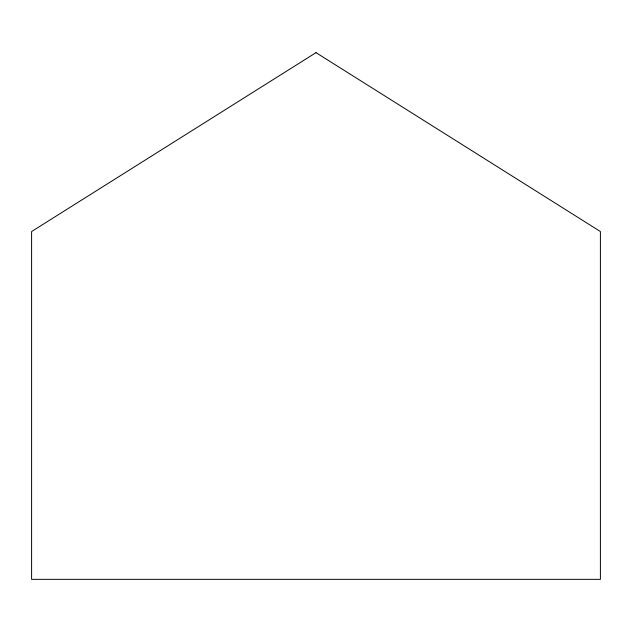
<?xml version="1.0" encoding="UTF-8"?>
<svg xmlns="http://www.w3.org/2000/svg" width="632" height="632" viewBox="0 0 632 632"><rect width="100%" height="100%" fill="white"/><g stroke="black" fill="none" stroke-linecap="round" stroke-linejoin="round"><path stroke-width="0.95" d="M316 52.654L31.6 231.533L31.6 579.346L600.4 579.346L600.4 231.533L316 52.654"/></g></svg>
